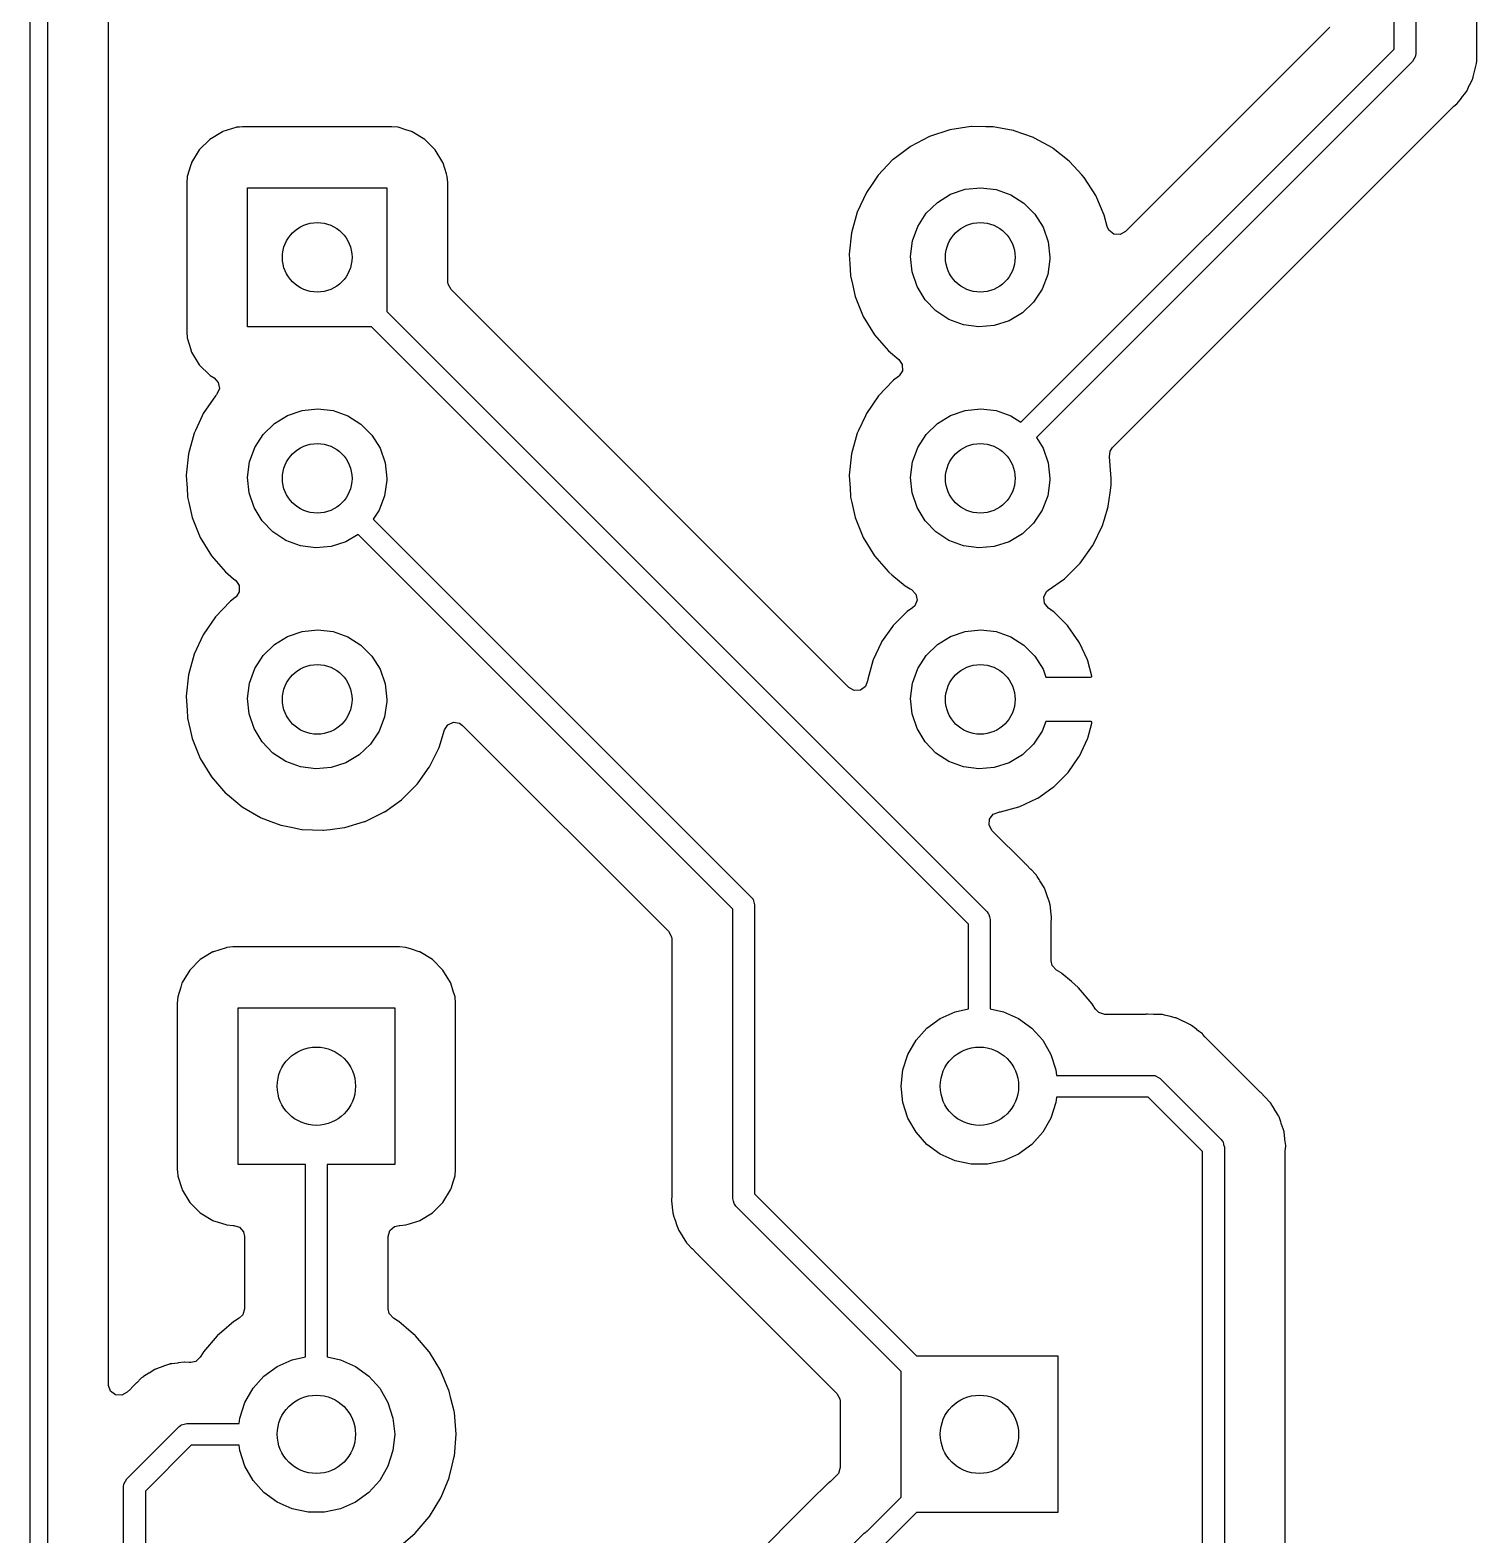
# Model space of a CAD drawing. Extents: x 20.1 to 80.3, y -80.1 to -19.9.
# Drawn here: x 20.1 to 36.73, y -59.16 to -41.86 of the extents above; entities that cross this region are included whole.
import ezdxf

# ---------------------------------------------------------------- set-up
doc = ezdxf.new("R2010")
doc.units = 0
doc.layers.add('BLACK', color=7, linetype='CONTINUOUS')

msp = doc.modelspace()

# ---------------------------------------------------------------- linework, layer by layer
at = {"layer": 'BLACK', "linetype": 'CONTINUOUS'}
for p, q in [((20.1, -80), (20.1, -20)), ((20.3, -20.1), (20.3, -79.9)), ((21, -57.4284), (21, -20.926)), ((35.775, -42.0832), (35.775, -35.3654)), ((36.025, -35.3669), (36.025, -42.135)), ((36.7255, -42.0453), (36.7255, -35.8993)), ((35.0376, -41.83), (32.6893, -44.1783)), ((31.4879, -46.3703), (35.775, -42.0832)), ((36.0199, -42.1705), (36.0032, -42.1964)), ((36.0208, -42.1641), (36.0199, -42.1705)), ((36.0221, -42.1616), (36.0208, -42.1641)), ((36.025, -42.135), (36.0218, -42.157)), ((36.0218, -42.157), (36.0221, -42.1616)), ((36.7259, -42.0554), (36.7255, -42.0453)), ((36.7255, -42.1452), (36.727, -42.0935)), ((36.7255, -42.1487), (36.7255, -42.1452)), ((36.7255, -42.2221), (36.7255, -42.1487)), ((36.7264, -42.0617), (36.7259, -42.0554)), ((36.7277, -42.0684), (36.7264, -42.0617)), ((36.727, -42.0935), (36.7277, -42.0684)), ((35.9884, -42.2234), (31.6649, -46.5468)), ((36.0032, -42.1964), (35.9884, -42.2234)), ((36.6861, -42.4026), (36.7031, -42.3263)), ((36.7031, -42.3263), (36.7038, -42.3235)), ((36.7038, -42.3235), (36.7227, -42.2477)), ((36.7227, -42.2477), (36.7229, -42.2409)), ((36.7229, -42.2409), (36.7232, -42.2385)), ((36.7232, -42.2385), (36.7234, -42.2373)), ((36.7234, -42.2373), (36.7241, -42.2326)), ((36.7241, -42.2326), (36.7252, -42.2276)), ((36.7252, -42.2276), (36.7255, -42.2221)), ((36.6103, -42.5652), (36.6433, -42.4944)), ((36.6433, -42.4944), (36.6446, -42.4916)), ((36.6446, -42.4916), (36.6763, -42.4278)), ((36.6763, -42.4278), (36.6793, -42.4217)), ((36.6763, -42.4278), (36.6763, -42.4278)), ((36.6793, -42.4217), (36.6809, -42.4151)), ((36.6809, -42.4151), (36.6818, -42.4129)), ((36.6818, -42.4129), (36.682, -42.4123)), ((36.682, -42.4123), (36.6822, -42.4116)), ((36.6822, -42.4116), (36.6824, -42.4111)), ((36.6824, -42.4111), (36.6832, -42.4088)), ((36.6832, -42.4088), (36.6861, -42.4026)), ((36.4961, -42.712), (36.5013, -42.7076)), ((36.5013, -42.7076), (36.5488, -42.6456)), ((36.5488, -42.6456), (36.5506, -42.6432)), ((36.5506, -42.6432), (36.5995, -42.5824)), ((36.5995, -42.5824), (36.6026, -42.5763)), ((36.6026, -42.5763), (36.6039, -42.5742)), ((36.6039, -42.5742), (36.6042, -42.5738)), ((36.6042, -42.5738), (36.6046, -42.5731)), ((36.6046, -42.5731), (36.6049, -42.5726)), ((36.6049, -42.5726), (36.6061, -42.5706)), ((36.6061, -42.5706), (36.6103, -42.5652)), ((35.8392, -43.3632), (36.4554, -42.747)), ((36.4554, -42.747), (36.4632, -42.7399)), ((36.4632, -42.7399), (36.4961, -42.712)), ((22.3096, -43.0319), (22.1646, -43.1197)), ((22.3169, -43.0296), (22.3096, -43.0319)), ((22.465, -42.9832), (22.3169, -43.0296)), ((22.3169, -43.0296), (22.3169, -43.0296)), ((22.4714, -42.9812), (22.465, -42.9832)), ((22.465, -42.9832), (22.465, -42.9832)), ((22.5058, -42.978), (22.4714, -42.9812)), ((22.5411, -42.9748), (22.5058, -42.978)), ((22.544, -42.9745), (22.5411, -42.9748)), ((22.5411, -42.9748), (22.5411, -42.9748)), ((23.3978, -42.9745), (22.544, -42.9745)), ((24.2531, -42.9745), (23.3978, -42.9745)), ((24.256, -42.9745), (24.2531, -42.9745)), ((24.3286, -42.9812), (24.256, -42.9745)), ((24.4179, -43.0092), (24.3286, -42.9812)), ((24.4831, -43.0296), (24.4179, -43.0092)), ((24.4904, -43.0319), (24.4831, -43.0296)), ((24.4831, -43.0296), (24.4831, -43.0296)), ((24.6354, -43.1197), (24.4904, -43.0319)), ((30.6711, -43.0103), (30.4365, -43.087)), ((30.915, -42.973), (30.6711, -43.0103)), ((30.9201, -42.9731), (30.915, -42.973)), ((31.0823, -42.9751), (30.9201, -42.9731)), ((30.9201, -42.9731), (30.9201, -42.9731)), ((31.1617, -42.976), (31.0823, -42.9751)), ((31.1668, -42.9769), (31.1617, -42.976)), ((31.3995, -43.0184), (31.1668, -42.9769)), ((31.1668, -42.9769), (31.1668, -42.9769)), ((31.4046, -43.0193), (31.3995, -43.0184)), ((31.3995, -43.0184), (31.3995, -43.0184)), ((31.4095, -43.021), (31.4046, -43.0193)), ((31.6323, -43.0999), (31.4095, -43.021)), ((31.4095, -43.021), (31.4095, -43.021)), ((22.1646, -43.1197), (22.0447, -43.2396)), ((24.7553, -43.2396), (24.6354, -43.1197)), ((30.2135, -43.204), (30.06, -43.3193)), ((30.2177, -43.2009), (30.2135, -43.204)), ((30.2135, -43.204), (30.2135, -43.204)), ((30.4365, -43.087), (30.2177, -43.2009)), ((31.6372, -43.1017), (31.6323, -43.0999)), ((31.6323, -43.0999), (31.6323, -43.0999)), ((31.6417, -43.1042), (31.6372, -43.1017)), ((31.8487, -43.2184), (31.6417, -43.1042)), ((31.6417, -43.1042), (31.6417, -43.1042)), ((31.8532, -43.2209), (31.8487, -43.2184)), ((31.8487, -43.2184), (31.8487, -43.2184)), ((31.8573, -43.2241), (31.8532, -43.2209)), ((32.0428, -43.3706), (31.8573, -43.2241)), ((31.8573, -43.2241), (31.8573, -43.2241)), ((21.9546, -43.3919), (21.9481, -43.4125)), ((21.9569, -43.3846), (21.9546, -43.3919)), ((21.9546, -43.3919), (21.9546, -43.3919)), ((22.0447, -43.2396), (21.9569, -43.3846)), ((24.8431, -43.3846), (24.7553, -43.2396)), ((24.8454, -43.3919), (24.8431, -43.3846)), ((24.8846, -43.517), (24.8454, -43.3919)), ((24.8454, -43.3919), (24.8454, -43.3919)), ((30.0168, -43.3528), (29.8973, -43.4778)), ((30.0204, -43.3491), (30.0168, -43.3528)), ((30.06, -43.3193), (30.0204, -43.3491)), ((32.0468, -43.3738), (32.0428, -43.3706)), ((32.0428, -43.3706), (32.0428, -43.3706)), ((32.141, -43.4773), (32.0468, -43.3738)), ((32.5406, -46.6618), (35.8392, -43.3632)), ((21.9062, -43.5464), (21.8995, -43.619)), ((21.9481, -43.4125), (21.9062, -43.5464)), ((24.8938, -43.5464), (24.8846, -43.517)), ((24.897, -43.5808), (24.8938, -43.5464)), ((29.847, -43.5317), (29.7855, -43.6219)), ((29.8499, -43.5275), (29.847, -43.5317)), ((29.847, -43.5317), (29.847, -43.5317)), ((29.8973, -43.4778), (29.8499, -43.5275)), ((32.1866, -43.5275), (32.141, -43.4773)), ((32.2129, -43.5563), (32.1866, -43.5275)), ((32.3469, -43.7635), (32.2129, -43.5563)), ((21.8995, -43.619), (21.8995, -45.331)), ((22.6, -45.275), (22.6, -43.675)), ((22.6, -43.675), (24.2, -43.675)), ((24.2, -43.675), (24.2, -45.0982)), ((24.9002, -43.6161), (24.897, -43.5808)), ((24.9005, -43.619), (24.9002, -43.6161)), ((24.9005, -43.6219), (24.9005, -43.619)), ((24.9005, -44.7559), (24.9005, -43.6219)), ((29.7109, -43.7313), (29.607, -43.9551)), ((29.7855, -43.6219), (29.7109, -43.7313)), ((30.6794, -43.7511), (30.8482, -43.6937)), ((30.8482, -43.6937), (31.0256, -43.675)), ((31.0256, -43.675), (31.2027, -43.6961)), ((31.2027, -43.6961), (31.3707, -43.756)), ((30.4, -43.9694), (30.5275, -43.8446)), ((30.5275, -43.8446), (30.6794, -43.7511)), ((31.3707, -43.756), (31.5213, -43.8515)), ((31.5213, -43.8515), (31.647, -43.9781)), ((32.4453, -43.9898), (32.3469, -43.7635)), ((29.607, -43.9551), (29.541, -44.1929)), ((30.3034, -44.1193), (30.4, -43.9694)), ((31.647, -43.9781), (31.7415, -44.1293)), ((32.478, -44.1199), (32.4453, -43.9898)), ((29.541, -44.1929), (29.5148, -44.4382)), ((30.2424, -44.2869), (30.3034, -44.1193)), ((31.7415, -44.1293), (31.8001, -44.2978)), ((32.4993, -44.1647), (32.478, -44.1199)), ((32.5562, -44.2072), (32.4993, -44.1647)), ((32.627, -44.2123), (32.5562, -44.2072)), ((32.6893, -44.1783), (32.627, -44.2123)), ((29.5148, -44.4382), (29.5151, -44.4434)), ((30.2201, -44.4638), (30.2424, -44.2869)), ((31.8001, -44.2978), (31.82, -44.475)), ((29.5151, -44.4434), (29.5151, -44.4434)), ((29.5151, -44.4434), (29.5213, -44.55)), ((29.5213, -44.55), (29.529, -44.6845)), ((30.2375, -44.6413), (30.2201, -44.4638)), ((31.8197, -44.4973), (31.7949, -44.674)), ((31.82, -44.475), (31.8197, -44.4973)), ((24.9034, -44.7827), (24.9005, -44.7559)), ((24.9374, -44.845), (24.9034, -44.7827)), ((29.529, -44.6845), (29.5301, -44.6896)), ((29.5301, -44.6896), (29.5301, -44.6896)), ((29.5301, -44.6896), (29.5511, -44.7827)), ((29.5511, -44.7827), (29.5833, -44.9252)), ((30.2938, -44.8106), (30.2375, -44.6413)), ((31.7949, -44.674), (31.7315, -44.8407)), ((29.5111, -49.4187), (24.9374, -44.845)), ((29.5833, -44.9252), (29.6761, -45.1539)), ((30.3862, -44.9631), (30.2938, -44.8106)), ((31.7315, -44.8407), (31.6328, -44.9892)), ((24.2, -45.0982), (31.0984, -51.9966)), ((30.5101, -45.0914), (30.3862, -44.9631)), ((30.6593, -45.1891), (30.5101, -45.0914)), ((31.5037, -45.1122), (31.3505, -45.2035)), ((31.6328, -44.9892), (31.5037, -45.1122)), ((24.0232, -45.275), (22.6, -45.275)), ((30.885, -52.1368), (24.0232, -45.275)), ((29.6761, -45.1539), (29.805, -45.3642)), ((30.8265, -45.2512), (30.6593, -45.1891)), ((31.0032, -45.2748), (30.8265, -45.2512)), ((31.1809, -45.2587), (31.0032, -45.2748)), ((31.3505, -45.2035), (31.1809, -45.2587)), ((21.8995, -45.331), (21.9062, -45.4036)), ((21.9062, -45.4036), (21.9082, -45.41)), ((21.9082, -45.41), (21.9082, -45.41)), ((21.9082, -45.41), (21.9432, -45.5216)), ((29.805, -45.3642), (29.9666, -45.5507)), ((21.9432, -45.5216), (21.9569, -45.5654)), ((21.9569, -45.5654), (22.0447, -45.7104)), ((29.9666, -45.5507), (30.0834, -45.6477)), ((30.0834, -45.6477), (30.123, -45.7066)), ((22.0447, -45.7104), (22.1646, -45.8303)), ((30.1245, -45.7776), (30.0874, -45.8381)), ((30.123, -45.7066), (30.1245, -45.7776)), ((22.1646, -45.8303), (22.1711, -45.8342)), ((22.1711, -45.8342), (22.2152, -45.861)), ((22.2152, -45.861), (22.2631, -45.9134)), ((22.2751, -45.9833), (22.2473, -46.0487)), ((22.2631, -45.9134), (22.2751, -45.9833)), ((30.0204, -45.8891), (29.8499, -46.0675)), ((30.0245, -45.886), (30.0204, -45.8891)), ((30.0785, -45.8454), (30.0245, -45.886)), ((30.0874, -45.8381), (30.0785, -45.8454)), ((22.2299, -46.0675), (22.0909, -46.2713)), ((22.2411, -46.0558), (22.2299, -46.0675)), ((22.2473, -46.0487), (22.2411, -46.0558)), ((29.8499, -46.0675), (29.7109, -46.2713)), ((22.0795, -46.2957), (22.0003, -46.4664)), ((22.0909, -46.2713), (22.0795, -46.2957)), ((22.9075, -46.3846), (23.0594, -46.2911)), ((23.0594, -46.2911), (23.2282, -46.2337)), ((23.2282, -46.2337), (23.4056, -46.215)), ((23.4056, -46.215), (23.5827, -46.2361)), ((23.5827, -46.2361), (23.7507, -46.296)), ((23.7507, -46.296), (23.9013, -46.3915)), ((29.6995, -46.2957), (29.6203, -46.4664)), ((29.7109, -46.2713), (29.6995, -46.2957)), ((30.5275, -46.3846), (30.6794, -46.2911)), ((30.6794, -46.2911), (30.8482, -46.2337)), ((30.8482, -46.2337), (31.0256, -46.215)), ((31.0256, -46.215), (31.2027, -46.2361)), ((31.2027, -46.2361), (31.3707, -46.296)), ((31.3707, -46.296), (31.4879, -46.3703)), ((21.987, -46.4951), (21.921, -46.7329)), ((22.0003, -46.4664), (21.987, -46.4951)), ((22.6834, -46.6593), (22.78, -46.5094)), ((22.78, -46.5094), (22.9075, -46.3846)), ((23.9013, -46.3915), (24.027, -46.5181)), ((29.607, -46.4951), (29.541, -46.7329)), ((29.6203, -46.4664), (29.607, -46.4951)), ((30.3034, -46.6593), (30.4, -46.5094)), ((30.4, -46.5094), (30.5275, -46.3846)), ((22.6224, -46.8269), (22.6834, -46.6593)), ((24.027, -46.5181), (24.1215, -46.6693)), ((24.1215, -46.6693), (24.1801, -46.8378)), ((30.2424, -46.8269), (30.3034, -46.6593)), ((31.6649, -46.5468), (31.7415, -46.6693)), ((31.7415, -46.6693), (31.8001, -46.8378)), ((32.514, -46.701), (32.5406, -46.6618)), ((21.921, -46.7329), (21.8948, -46.9782)), ((22.6001, -47.0038), (22.6224, -46.8269)), ((24.1801, -46.8378), (24.2, -47.015)), ((29.541, -46.7329), (29.5148, -46.9782)), ((30.2201, -47.0038), (30.2424, -46.8269)), ((31.8001, -46.8378), (31.82, -47.015)), ((32.5256, -47.015), (32.5054, -46.7691)), ((32.5054, -46.7691), (32.5057, -46.7691)), ((32.5057, -46.7691), (32.514, -46.701)), ((21.8948, -46.9782), (21.8951, -46.9834)), ((21.8951, -46.9834), (21.8951, -46.9834)), ((21.8951, -46.9834), (21.9033, -47.1263)), ((22.6175, -47.1813), (22.6001, -47.0038)), ((24.2, -47.015), (24.1997, -47.0373)), ((29.5148, -46.9782), (29.5151, -46.9834)), ((29.5151, -46.9834), (29.5151, -46.9834)), ((29.5151, -46.9834), (29.5233, -47.1263)), ((30.2375, -47.1813), (30.2201, -47.0038)), ((31.82, -47.015), (31.8197, -47.0373)), ((32.5245, -47.0631), (32.5256, -47.0184)), ((32.5256, -47.0184), (32.5256, -47.015)), ((32.5256, -47.0184), (32.5256, -47.0184)), ((21.9033, -47.1263), (21.909, -47.2245)), ((22.6738, -47.3506), (22.6175, -47.1813)), ((24.1997, -47.0373), (24.1749, -47.214)), ((29.5233, -47.1263), (29.529, -47.2245)), ((30.2938, -47.3506), (30.2375, -47.1813)), ((31.8197, -47.0373), (31.7949, -47.214)), ((32.4916, -47.3332), (32.5119, -47.1795)), ((32.5119, -47.1795), (32.5234, -47.0919)), ((32.5234, -47.0919), (32.5238, -47.0885)), ((32.5234, -47.0919), (32.5234, -47.0919)), ((32.5238, -47.0885), (32.5245, -47.0631)), ((21.909, -47.2245), (21.9101, -47.2296)), ((21.9101, -47.2296), (21.9101, -47.2296)), ((21.9101, -47.2296), (21.9247, -47.2942)), ((21.9247, -47.2942), (21.9633, -47.4652)), ((22.7662, -47.5031), (22.6738, -47.3506)), ((24.1749, -47.214), (24.1115, -47.3807)), ((29.529, -47.2245), (29.5301, -47.2296)), ((29.5301, -47.2296), (29.5301, -47.2296)), ((29.5301, -47.2296), (29.5447, -47.2942)), ((29.5447, -47.2942), (29.5833, -47.4652)), ((30.3862, -47.5031), (30.2938, -47.3506)), ((31.7949, -47.214), (31.7315, -47.3807)), ((32.4461, -47.4832), (32.4901, -47.3381)), ((32.4901, -47.3381), (32.4916, -47.3332)), ((32.4901, -47.3381), (32.4901, -47.3381)), ((21.9633, -47.4652), (22.0561, -47.6939)), ((22.8901, -47.6314), (22.7662, -47.5031)), ((24.1115, -47.3807), (24.044, -47.4823)), ((24.044, -47.4823), (28.3884, -51.8266)), ((29.5833, -47.4652), (29.6761, -47.6939)), ((30.5101, -47.6314), (30.3862, -47.5031)), ((31.6328, -47.5292), (31.5037, -47.6522)), ((31.7315, -47.3807), (31.6328, -47.5292)), ((32.4199, -47.5693), (32.4461, -47.4832)), ((22.0561, -47.6939), (22.185, -47.9042)), ((23.0393, -47.7291), (22.8901, -47.6314)), ((23.8691, -47.6609), (23.7305, -47.7435)), ((28.175, -51.9668), (23.8691, -47.6609)), ((29.6761, -47.6939), (29.805, -47.9042)), ((30.6593, -47.7291), (30.5101, -47.6314)), ((31.5037, -47.6522), (31.3505, -47.7435)), ((32.3106, -47.7905), (32.3468, -47.7171)), ((32.3468, -47.7171), (32.3911, -47.6275)), ((32.3911, -47.6275), (32.4199, -47.5693)), ((23.2065, -47.7912), (23.0393, -47.7291)), ((23.3832, -47.8148), (23.2065, -47.7912)), ((23.5609, -47.7987), (23.3832, -47.8148)), ((23.7305, -47.7435), (23.5609, -47.7987)), ((30.8265, -47.7912), (30.6593, -47.7291)), ((31.0032, -47.8148), (30.8265, -47.7912)), ((31.1809, -47.7987), (31.0032, -47.8148)), ((31.3505, -47.7435), (31.1809, -47.7987)), ((32.1666, -47.9908), (32.3106, -47.7905)), ((22.185, -47.9042), (22.3466, -48.0907)), ((29.805, -47.9042), (29.9666, -48.0907)), ((31.9918, -48.165), (32.1666, -47.9908)), ((22.3466, -48.0907), (22.4396, -48.168)), ((22.4396, -48.168), (22.4634, -48.1877)), ((22.4634, -48.1877), (22.503, -48.2466)), ((29.9666, -48.0907), (29.9705, -48.094)), ((29.9705, -48.094), (29.9705, -48.094)), ((29.9705, -48.094), (30.0041, -48.1219)), ((30.0041, -48.1219), (30.1564, -48.2484)), ((31.8018, -48.3005), (31.9876, -48.168)), ((31.9876, -48.168), (31.9918, -48.165)), ((31.9876, -48.168), (31.9876, -48.168)), ((22.4585, -48.3854), (22.4045, -48.426)), ((22.4674, -48.3781), (22.4585, -48.3854)), ((22.5045, -48.3176), (22.4674, -48.3781)), ((22.503, -48.2466), (22.5045, -48.3176)), ((30.1564, -48.2484), (30.2153, -48.2827)), ((30.2153, -48.2827), (30.2315, -48.2922)), ((30.2315, -48.2922), (30.2802, -48.3439)), ((30.2933, -48.4137), (30.2666, -48.4794)), ((30.2802, -48.3439), (30.2933, -48.4137)), ((31.7511, -48.3802), (31.7831, -48.3169)), ((31.7584, -48.4509), (31.7511, -48.3802)), ((31.7831, -48.3169), (31.8018, -48.3005)), ((22.4004, -48.4291), (22.2299, -48.6075)), ((22.4045, -48.426), (22.4004, -48.4291)), ((30.1721, -48.5531), (30.0181, -48.7071)), ((30.1805, -48.546), (30.1721, -48.5531)), ((30.2402, -48.5042), (30.1805, -48.546)), ((30.2666, -48.4794), (30.2402, -48.5042)), ((31.8027, -48.5063), (31.7584, -48.4509)), ((31.8595, -48.546), (31.8027, -48.5063)), ((31.8679, -48.5531), (31.8595, -48.546)), ((32.0219, -48.7071), (31.8679, -48.5531)), ((22.2299, -48.6075), (22.0909, -48.8113)), ((23.2282, -48.7737), (23.4056, -48.755)), ((23.4056, -48.755), (23.5827, -48.7761)), ((30.011, -48.7155), (29.8861, -48.894)), ((30.0181, -48.7071), (30.011, -48.7155)), ((30.8482, -48.7737), (31.0256, -48.755)), ((31.0256, -48.755), (31.2027, -48.7761)), ((32.029, -48.7155), (32.0219, -48.7071)), ((32.1539, -48.894), (32.029, -48.7155)), ((22.0909, -48.8113), (21.987, -49.0351)), ((22.78, -49.0494), (22.9075, -48.9246)), ((22.9075, -48.9246), (23.0594, -48.8311)), ((23.0594, -48.8311), (23.2282, -48.7737)), ((23.5827, -48.7761), (23.7507, -48.836)), ((23.7507, -48.836), (23.9013, -48.9315)), ((23.9013, -48.9315), (24.027, -49.0581)), ((29.8806, -48.9035), (29.7885, -49.1009)), ((29.8861, -48.894), (29.8806, -48.9035)), ((30.4, -49.0494), (30.5275, -48.9246)), ((30.5275, -48.9246), (30.6794, -48.8311)), ((30.6794, -48.8311), (30.8482, -48.7737)), ((31.2027, -48.7761), (31.3707, -48.836)), ((31.3707, -48.836), (31.5213, -48.9315)), ((31.5213, -48.9315), (31.647, -49.0581)), ((32.1594, -48.9035), (32.1539, -48.894)), ((32.2515, -49.1009), (32.1594, -48.9035)), ((21.987, -49.0351), (21.921, -49.2729)), ((22.6834, -49.1993), (22.78, -49.0494)), ((24.027, -49.0581), (24.1215, -49.2093)), ((29.7885, -49.1009), (29.7848, -49.1112)), ((30.3034, -49.1993), (30.4, -49.0494)), ((31.647, -49.0581), (31.7415, -49.2093)), ((32.2552, -49.1112), (32.2515, -49.1009)), ((21.921, -49.2729), (21.8948, -49.5182)), ((22.6224, -49.3669), (22.6834, -49.1993)), ((24.1215, -49.2093), (24.1801, -49.3778)), ((29.7848, -49.1112), (29.7284, -49.3217)), ((30.2424, -49.3669), (30.3034, -49.1993)), ((31.7415, -49.2093), (31.7734, -49.301)), ((32.3027, -49.2885), (32.2552, -49.1112)), ((22.6001, -49.5438), (22.6224, -49.3669)), ((24.1801, -49.3778), (24.2, -49.555)), ((29.5715, -49.4523), (29.5111, -49.4187)), ((29.6424, -49.4484), (29.5715, -49.4523)), ((29.6999, -49.4067), (29.6424, -49.4484)), ((29.7258, -49.3406), (29.6999, -49.4067)), ((29.7265, -49.3325), (29.7258, -49.3406)), ((29.7284, -49.3217), (29.7265, -49.3325)), ((30.2201, -49.5438), (30.2424, -49.3669)), ((31.7734, -49.301), (32.288, -49.301)), ((32.288, -49.301), (32.3015, -49.297)), ((32.3015, -49.297), (32.3027, -49.2885)), ((21.8948, -49.5182), (21.8951, -49.5234)), ((21.8951, -49.5234), (21.8951, -49.5234)), ((21.8951, -49.5234), (21.904, -49.6774)), ((22.6175, -49.7213), (22.6001, -49.5438)), ((24.1997, -49.5773), (24.1749, -49.754)), ((24.2, -49.555), (24.1997, -49.5773)), ((30.2375, -49.7213), (30.2201, -49.5438)), ((21.904, -49.6774), (21.909, -49.7645)), ((21.909, -49.7645), (21.9101, -49.7696)), ((21.9101, -49.7696), (21.9101, -49.7696)), ((21.9101, -49.7696), (21.9399, -49.9018)), ((22.6738, -49.8906), (22.6175, -49.7213)), ((24.1749, -49.754), (24.1115, -49.9207)), ((30.2938, -49.8906), (30.2375, -49.7213)), ((21.9399, -49.9018), (21.9633, -50.0052)), ((22.7662, -50.0431), (22.6738, -49.8906)), ((24.1115, -49.9207), (24.0128, -50.0692)), ((24.7999, -50.1093), (24.8616, -49.9062)), ((24.8616, -49.9062), (24.9006, -49.8468)), ((24.9006, -49.8468), (24.9654, -49.8179)), ((24.9654, -49.8179), (25.0356, -49.8287)), ((25.0356, -49.8287), (25.0713, -49.8537)), ((25.0713, -49.8537), (27.4376, -52.22)), ((30.3862, -50.0431), (30.2938, -49.8906)), ((31.7315, -49.9207), (31.6328, -50.0692)), ((31.774, -49.809), (31.7315, -49.9207)), ((32.2931, -49.809), (31.774, -49.809)), ((32.2552, -49.9988), (32.3014, -49.8265)), ((32.3011, -49.8124), (32.2931, -49.809)), ((32.3014, -49.8265), (32.3011, -49.8124)), ((21.9633, -50.0052), (22.0561, -50.2339)), ((22.8901, -50.1714), (22.7662, -50.0431)), ((24.0128, -50.0692), (23.8837, -50.1922)), ((24.6906, -50.3305), (24.7999, -50.1093)), ((30.5101, -50.1714), (30.3862, -50.0431)), ((31.6328, -50.0692), (31.5037, -50.1922)), ((32.1594, -50.2065), (32.2515, -50.0091)), ((32.2515, -50.0091), (32.2552, -49.9988)), ((22.0561, -50.2339), (22.185, -50.4442)), ((23.0393, -50.2691), (22.8901, -50.1714)), ((23.2065, -50.3312), (23.0393, -50.2691)), ((23.7305, -50.2835), (23.5609, -50.3387)), ((23.8837, -50.1922), (23.7305, -50.2835)), ((30.6593, -50.2691), (30.5101, -50.1714)), ((30.8265, -50.3312), (30.6593, -50.2691)), ((31.3505, -50.2835), (31.1809, -50.3387)), ((31.5037, -50.1922), (31.3505, -50.2835)), ((32.029, -50.3945), (32.1539, -50.216)), ((32.1539, -50.216), (32.1594, -50.2065)), ((22.185, -50.4442), (22.3466, -50.6307)), ((23.3832, -50.3548), (23.2065, -50.3312)), ((23.5609, -50.3387), (23.3832, -50.3548)), ((24.5597, -50.5126), (24.6876, -50.3347)), ((24.6876, -50.3347), (24.6906, -50.3305)), ((31.0032, -50.3548), (30.8265, -50.3312)), ((31.1809, -50.3387), (31.0032, -50.3548)), ((31.8679, -50.5569), (32.0219, -50.4029)), ((32.0219, -50.4029), (32.029, -50.3945)), ((22.3466, -50.6307), (22.3505, -50.634)), ((22.3505, -50.634), (22.3505, -50.634)), ((22.3505, -50.634), (22.3904, -50.6671)), ((24.3718, -50.705), (24.5466, -50.5308)), ((24.5466, -50.5308), (24.5597, -50.5126)), ((31.681, -50.6889), (31.8595, -50.564)), ((31.8595, -50.564), (31.8679, -50.5569)), ((22.3904, -50.6671), (22.5364, -50.7884)), ((22.5364, -50.7884), (22.7494, -50.9128)), ((24.1752, -50.8453), (24.3676, -50.708)), ((24.3676, -50.708), (24.3718, -50.705)), ((24.3676, -50.708), (24.3676, -50.708)), ((31.2533, -50.8466), (31.4638, -50.7902)), ((31.4638, -50.7902), (31.4741, -50.7865)), ((31.4741, -50.7865), (31.6715, -50.6944)), ((31.6715, -50.6944), (31.681, -50.6889)), ((22.7494, -50.9128), (22.7543, -50.9147)), ((22.7543, -50.9147), (22.7543, -50.9147)), ((22.7543, -50.9147), (22.8685, -50.9583)), ((22.8685, -50.9583), (22.9799, -51.0009)), ((22.9799, -51.0009), (22.985, -51.0019)), ((22.985, -51.0019), (22.985, -51.0019)), ((22.985, -51.0019), (23.0988, -51.025)), ((23.718, -51.0263), (23.9444, -50.9583)), ((23.9444, -50.9583), (23.9494, -50.9568)), ((23.9444, -50.9583), (23.9444, -50.9583)), ((23.9494, -50.9568), (24.1187, -50.8739)), ((24.1187, -50.8739), (24.1663, -50.8506)), ((24.1663, -50.8506), (24.171, -50.8483)), ((24.1663, -50.8506), (24.1663, -50.8506)), ((24.171, -50.8483), (24.1752, -50.8453)), ((24.1752, -50.8453), (24.1752, -50.8453)), ((31.1223, -51.0015), (31.1273, -50.9307)), ((31.1563, -51.0639), (31.1223, -51.0015)), ((31.1273, -50.9307), (31.1699, -50.8739)), ((31.1699, -50.8739), (31.2344, -50.8492)), ((31.2344, -50.8492), (31.2425, -50.8485)), ((31.2425, -50.8485), (31.2533, -50.8466)), ((23.0988, -51.025), (23.2217, -51.0501)), ((23.2217, -51.0501), (23.2269, -51.0502)), ((23.2269, -51.0502), (23.2269, -51.0502)), ((23.2269, -51.0502), (23.4631, -51.0589)), ((23.4631, -51.0589), (23.4631, -51.0589)), ((23.4631, -51.0589), (23.4683, -51.0591)), ((23.4683, -51.0591), (23.4734, -51.0584)), ((23.4734, -51.0584), (23.5497, -51.0487)), ((23.4734, -51.0584), (23.4734, -51.0584)), ((23.5497, -51.0487), (23.713, -51.0277)), ((23.713, -51.0277), (23.718, -51.0263)), ((23.718, -51.0263), (23.718, -51.0263)), ((31.5303, -51.4378), (31.1563, -51.0639)), ((31.5377, -51.4447), (31.5303, -51.4378)), ((31.5425, -51.4488), (31.5377, -51.4447)), ((31.5482, -51.4526), (31.5425, -51.4488)), ((31.5529, -51.4576), (31.5482, -51.4526)), ((31.6009, -51.5084), (31.5529, -51.4576)), ((31.5529, -51.4576), (31.5529, -51.4576)), ((31.6034, -51.511), (31.6009, -51.5084)), ((31.6553, -51.5628), (31.6034, -51.511)), ((31.6589, -51.5669), (31.6553, -51.5628)), ((31.6617, -51.5713), (31.6589, -51.5669)), ((31.6646, -51.5752), (31.6617, -51.5713)), ((31.6653, -51.5761), (31.6646, -51.5752)), ((31.6667, -51.578), (31.6653, -51.5761)), ((31.6714, -51.583), (31.6667, -51.578)), ((31.6749, -51.5888), (31.6714, -51.583)), ((31.6958, -51.6235), (31.6749, -51.5888)), ((31.6749, -51.5888), (31.6749, -51.5888)), ((31.7047, -51.6384), (31.6958, -51.6235)), ((31.7116, -51.6499), (31.7047, -51.6384)), ((31.7132, -51.6525), (31.7116, -51.6499)), ((31.7551, -51.7184), (31.7132, -51.6525)), ((28.3884, -51.8266), (28.4017, -51.8444)), ((28.4017, -51.8444), (28.4052, -51.8475)), ((28.4052, -51.8475), (28.406, -51.8502)), ((28.406, -51.8502), (28.4099, -51.8554)), ((28.4099, -51.8554), (28.4163, -51.8855)), ((31.7574, -51.7248), (31.7551, -51.7184)), ((31.7584, -51.7269), (31.7574, -51.7248)), ((31.7587, -51.7275), (31.7584, -51.7269)), ((31.759, -51.7281), (31.7587, -51.7275)), ((31.7593, -51.7287), (31.759, -51.7281)), ((31.7603, -51.7308), (31.7593, -51.7287)), ((31.7638, -51.7367), (31.7603, -51.7308)), ((31.766, -51.7432), (31.7638, -51.7367)), ((31.7887, -51.8107), (31.766, -51.7432)), ((31.7897, -51.8136), (31.7887, -51.8107)), ((31.8164, -51.8869), (31.7897, -51.8136)), ((28.175, -55.29), (28.175, -51.9668)), ((28.4163, -51.8855), (28.425, -51.915)), ((28.425, -51.915), (28.425, -55.2382)), ((31.0984, -51.9966), (31.1117, -52.0144)), ((31.1117, -52.0144), (31.1152, -52.0175)), ((31.1152, -52.0175), (31.116, -52.0202)), ((31.116, -52.0202), (31.1199, -52.0254)), ((31.1199, -52.0254), (31.1263, -52.0555)), ((31.8173, -51.8937), (31.8164, -51.8869)), ((31.8179, -51.896), (31.8173, -51.8937)), ((31.818, -51.8966), (31.8179, -51.896)), ((31.8182, -51.8973), (31.818, -51.8966)), ((31.8183, -51.8979), (31.8182, -51.8973)), ((31.8188, -51.9002), (31.8183, -51.8979)), ((31.821, -51.9067), (31.8188, -51.9002)), ((31.8217, -51.9135), (31.821, -51.9067)), ((31.8294, -51.9843), (31.8217, -51.9135)), ((31.8298, -51.9873), (31.8294, -51.9843)), ((31.8392, -52.0579), (31.8298, -51.9873)), ((27.4376, -52.22), (27.4716, -52.2823)), ((30.885, -53.1115), (30.885, -52.1368)), ((31.1263, -52.0555), (31.135, -52.085)), ((31.135, -52.085), (31.135, -53.1115)), ((31.8355, -52.125), (31.8359, -52.1145)), ((31.8355, -52.5582), (31.8355, -52.125)), ((31.8359, -52.1145), (31.8395, -52.0715)), ((31.8401, -52.0647), (31.8392, -52.0579)), ((31.8395, -52.0715), (31.8401, -52.0647)), ((27.4716, -52.2823), (27.4745, -52.3091)), ((27.4745, -52.3091), (27.4745, -55.25)), ((22.0546, -52.5447), (21.9347, -52.6646)), ((22.1996, -52.4569), (22.0546, -52.5447)), ((22.2069, -52.4546), (22.1996, -52.4569)), ((22.355, -52.4082), (22.2069, -52.4546)), ((22.2069, -52.4546), (22.2069, -52.4546)), ((22.3614, -52.4062), (22.355, -52.4082)), ((22.355, -52.4082), (22.355, -52.4082)), ((22.3958, -52.403), (22.3614, -52.4062)), ((22.4311, -52.3998), (22.3958, -52.403)), ((22.434, -52.3995), (22.4311, -52.3998)), ((22.4311, -52.3998), (22.4311, -52.3998)), ((23.3875, -52.3995), (22.434, -52.3995)), ((24.3431, -52.3995), (23.3875, -52.3995)), ((24.346, -52.3995), (24.3431, -52.3995)), ((24.4186, -52.4062), (24.346, -52.3995)), ((24.4848, -52.4269), (24.4186, -52.4062)), ((24.5731, -52.4546), (24.4848, -52.4269)), ((24.5804, -52.4569), (24.5731, -52.4546)), ((24.5731, -52.4546), (24.5731, -52.4546)), ((24.7254, -52.5447), (24.5804, -52.4569)), ((24.8453, -52.6646), (24.7254, -52.5447)), ((31.848, -52.613), (31.8355, -52.5582)), ((21.9347, -52.6646), (21.8469, -52.8096)), ((24.9331, -52.8096), (24.8453, -52.6646)), ((31.8957, -52.6656), (31.848, -52.613)), ((31.9494, -52.6986), (31.8957, -52.6656)), ((31.9537, -52.7012), (31.9494, -52.6986)), ((31.9494, -52.6986), (31.9494, -52.6986)), ((31.9574, -52.7044), (31.9537, -52.7012)), ((32.0675, -52.7984), (31.9574, -52.7044)), ((31.9574, -52.7044), (31.9574, -52.7044)), ((21.8306, -52.8616), (21.7962, -52.9714)), ((21.8446, -52.8169), (21.8306, -52.8616)), ((21.8469, -52.8096), (21.8446, -52.8169)), ((21.8446, -52.8169), (21.8446, -52.8169)), ((24.9354, -52.8169), (24.9331, -52.8096)), ((24.9635, -52.9066), (24.9354, -52.8169)), ((24.9354, -52.8169), (24.9354, -52.8169)), ((24.9838, -52.9714), (24.9635, -52.9066)), ((32.1452, -52.8648), (32.0675, -52.7984)), ((32.1484, -52.8685), (32.1452, -52.8648)), ((32.3056, -53.0526), (32.1484, -52.8685)), ((21.7962, -52.9714), (21.7895, -53.044)), ((21.7895, -53.044), (21.7895, -53.0469)), ((21.7895, -53.0469), (21.7895, -54.0025)), ((24.9844, -52.9781), (24.9838, -52.9714)), ((24.9902, -53.0411), (24.9844, -52.9781)), ((24.9905, -53.044), (24.9902, -53.0411)), ((24.9905, -53.0469), (24.9905, -53.044)), ((24.9905, -54), (24.9905, -53.0469)), ((32.3088, -53.0563), (32.3056, -53.0526)), ((32.3056, -53.0526), (32.3056, -53.0526)), ((32.3114, -53.0606), (32.3088, -53.0563)), ((32.3444, -53.1143), (32.3114, -53.0606)), ((32.3114, -53.0606), (32.3114, -53.0606)), ((22.49, -54.9), (22.49, -53.1)), ((22.49, -53.1), (24.29, -53.1)), ((24.29, -53.1), (24.29, -54.9)), ((30.4078, -53.3312), (30.56, -53.2206)), ((30.56, -53.2206), (30.7319, -53.144)), ((30.7319, -53.144), (30.885, -53.1115)), ((31.135, -53.1115), (31.2881, -53.144)), ((31.2881, -53.144), (31.46, -53.2206)), ((31.46, -53.2206), (31.6122, -53.3312)), ((32.3837, -53.1545), (32.3444, -53.1143)), ((32.4518, -53.1745), (32.3837, -53.1545)), ((32.9103, -53.1745), (32.4518, -53.1745)), ((32.9204, -53.1741), (32.9103, -53.1745)), ((32.9267, -53.1736), (32.9204, -53.1741)), ((32.9334, -53.1723), (32.9267, -53.1736)), ((32.9402, -53.1725), (32.9334, -53.1723)), ((33.0102, -53.1745), (32.9402, -53.1725)), ((32.9402, -53.1725), (32.9402, -53.1725)), ((33.0137, -53.1745), (33.0102, -53.1745)), ((33.0871, -53.1745), (33.0137, -53.1745)), ((33.0926, -53.1748), (33.0871, -53.1745)), ((33.0976, -53.1759), (33.0926, -53.1748)), ((33.1024, -53.1766), (33.0976, -53.1759)), ((33.1035, -53.1768), (33.1024, -53.1766)), ((33.1059, -53.1771), (33.1035, -53.1768)), ((33.1127, -53.1773), (33.1059, -53.1771)), ((33.1363, -53.1832), (33.1127, -53.1773)), ((33.1884, -53.1962), (33.1363, -53.1832)), ((33.1914, -53.1969), (33.1884, -53.1962)), ((33.2609, -53.2124), (33.1914, -53.1969)), ((33.2676, -53.2139), (33.2609, -53.2124)), ((33.2609, -53.2124), (33.2609, -53.2124)), ((33.2738, -53.2168), (33.2676, -53.2139)), ((33.276, -53.2176), (33.2738, -53.2168)), ((33.2766, -53.2177), (33.276, -53.2176)), ((33.2773, -53.218), (33.2766, -53.2177)), ((33.2778, -53.2182), (33.2773, -53.218)), ((33.2801, -53.2191), (33.2778, -53.2182)), ((33.2867, -53.2207), (33.2801, -53.2191)), ((33.3566, -53.2554), (33.2867, -53.2207)), ((33.3594, -53.2567), (33.3566, -53.2554)), ((33.4302, -53.2897), (33.3594, -53.2567)), ((30.2819, -53.471), (30.4078, -53.3312)), ((31.6122, -53.3312), (31.7381, -53.471)), ((33.4356, -53.2939), (33.4302, -53.2897)), ((33.4376, -53.2951), (33.4356, -53.2939)), ((33.4381, -53.2954), (33.4376, -53.2951)), ((33.4388, -53.2958), (33.4381, -53.2954)), ((33.4392, -53.2961), (33.4388, -53.2958)), ((33.4413, -53.2974), (33.4392, -53.2961)), ((33.4474, -53.3005), (33.4413, -53.2974)), ((33.5082, -53.3494), (33.4474, -53.3005)), ((33.5106, -53.3512), (33.5082, -53.3494)), ((33.5726, -53.3987), (33.5106, -53.3512)), ((33.577, -53.4039), (33.5726, -53.3987)), ((33.6049, -53.4368), (33.577, -53.4039)), ((30.1878, -53.6339), (30.2819, -53.471)), ((31.7381, -53.471), (31.8322, -53.6339)), ((33.612, -53.4446), (33.6049, -53.4368)), ((34.2203, -54.0528), (33.612, -53.4446)), ((30.1297, -53.8129), (30.1878, -53.6339)), ((31.8322, -53.6339), (31.8903, -53.8129)), ((30.11, -54), (30.1297, -53.8129)), ((31.8903, -53.8129), (31.8969, -53.875)), ((31.8969, -53.875), (33, -53.875)), ((33, -53.875), (33.022, -53.8782)), ((33.022, -53.8782), (33.0266, -53.8779)), ((33.0266, -53.8779), (33.0291, -53.8792)), ((33.0291, -53.8792), (33.0355, -53.8801)), ((33.0355, -53.8801), (33.0614, -53.8968)), ((33.0614, -53.8968), (33.0884, -53.9116)), ((33.0884, -53.9116), (33.7884, -54.6116)), ((21.7895, -54.0025), (21.7895, -54.956)), ((24.9905, -54.956), (24.9905, -54)), ((30.1297, -54.1871), (30.11, -54)), ((34.2277, -54.0597), (34.2203, -54.0528)), ((34.2325, -54.0638), (34.2277, -54.0597)), ((34.2382, -54.0676), (34.2325, -54.0638)), ((34.2429, -54.0726), (34.2382, -54.0676)), ((34.291, -54.1235), (34.2429, -54.0726)), ((34.2429, -54.0726), (34.2429, -54.0726)), ((34.2934, -54.126), (34.291, -54.1235)), ((30.1878, -54.3661), (30.1297, -54.1871)), ((31.8903, -54.1871), (31.8322, -54.3661)), ((31.8969, -54.125), (31.8903, -54.1871)), ((32.9482, -54.125), (31.8969, -54.125)), ((33.575, -54.7518), (32.9482, -54.125)), ((34.3453, -54.1778), (34.2934, -54.126)), ((34.3489, -54.182), (34.3453, -54.1778)), ((34.3517, -54.1863), (34.3489, -54.182)), ((34.3546, -54.1902), (34.3517, -54.1863)), ((34.3553, -54.1911), (34.3546, -54.1902)), ((34.3567, -54.193), (34.3553, -54.1911)), ((34.3614, -54.198), (34.3567, -54.193)), ((34.3649, -54.2038), (34.3614, -54.198)), ((34.4016, -54.2649), (34.3649, -54.2038)), ((34.3649, -54.2038), (34.3649, -54.2038)), ((34.4032, -54.2675), (34.4016, -54.2649)), ((34.4174, -54.2899), (34.4032, -54.2675)), ((34.4451, -54.3334), (34.4174, -54.2899)), ((30.2819, -54.529), (30.1878, -54.3661)), ((31.8322, -54.3661), (31.7381, -54.529)), ((34.4474, -54.3398), (34.4451, -54.3334)), ((34.4484, -54.3419), (34.4474, -54.3398)), ((34.4487, -54.3424), (34.4484, -54.3419)), ((34.4491, -54.3432), (34.4487, -54.3424)), ((34.4493, -54.3437), (34.4491, -54.3432)), ((34.4503, -54.3458), (34.4493, -54.3437)), ((34.4538, -54.3517), (34.4503, -54.3458)), ((34.4735, -54.4103), (34.4538, -54.3517)), ((34.4787, -54.4257), (34.4735, -54.4103)), ((34.4797, -54.4286), (34.4787, -54.4257)), ((34.5025, -54.4913), (34.4797, -54.4286)), ((30.4078, -54.6688), (30.2819, -54.529)), ((31.7381, -54.529), (31.6122, -54.6688)), ((33.7884, -54.6116), (33.8017, -54.6294)), ((33.8017, -54.6294), (33.8052, -54.6325)), ((33.8052, -54.6325), (33.806, -54.6352)), ((33.806, -54.6352), (33.8099, -54.6404)), ((33.8099, -54.6404), (33.8163, -54.6705)), ((34.5064, -54.5019), (34.5025, -54.4913)), ((34.5073, -54.5087), (34.5064, -54.5019)), ((34.5079, -54.511), (34.5073, -54.5087)), ((34.508, -54.5116), (34.5079, -54.511)), ((34.5082, -54.5123), (34.508, -54.5116)), ((34.5083, -54.5129), (34.5082, -54.5123)), ((34.5088, -54.5152), (34.5083, -54.5129)), ((34.511, -54.5217), (34.5088, -54.5152)), ((34.5117, -54.5285), (34.511, -54.5217)), ((34.5194, -54.5993), (34.5117, -54.5285)), ((34.5117, -54.5285), (34.5117, -54.5285)), ((34.5198, -54.6024), (34.5194, -54.5993)), ((34.5213, -54.6139), (34.5198, -54.6024)), ((34.5301, -54.6797), (34.5213, -54.6139)), ((30.56, -54.7794), (30.4078, -54.6688)), ((30.7319, -54.856), (30.56, -54.7794)), ((31.46, -54.7794), (31.2881, -54.856)), ((31.6122, -54.6688), (31.46, -54.7794)), ((33.575, -61.0482), (33.575, -54.7518)), ((33.8163, -54.6705), (33.825, -54.7)), ((33.825, -54.7), (33.825, -61.1)), ((34.5255, -54.74), (34.5259, -54.7295)), ((34.5255, -61.0103), (34.5255, -54.74)), ((34.5259, -54.7295), (34.5265, -54.7233)), ((34.5265, -54.7233), (34.5301, -54.6797)), ((21.7895, -54.956), (21.7898, -54.9588)), ((21.7898, -54.9588), (21.7898, -54.9589)), ((21.7898, -54.9589), (21.7922, -54.985)), ((21.7922, -54.985), (21.7962, -55.0286)), ((23.265, -54.9), (22.49, -54.9)), ((23.265, -57.1115), (23.265, -54.9)), ((24.29, -54.9), (23.515, -54.9)), ((23.515, -54.9), (23.515, -57.1115)), ((24.9838, -55.0286), (24.9905, -54.956)), ((30.9159, -54.8951), (30.7319, -54.856)), ((31.1041, -54.8951), (30.9159, -54.8951)), ((31.2881, -54.856), (31.1041, -54.8951)), ((21.7962, -55.0286), (21.7982, -55.035)), ((21.7982, -55.035), (21.7982, -55.035)), ((21.7982, -55.035), (21.8426, -55.1768)), ((24.9374, -55.1768), (24.9651, -55.0884)), ((24.9651, -55.0884), (24.9838, -55.0286)), ((21.8426, -55.1768), (21.8469, -55.1904)), ((21.8469, -55.1904), (21.9347, -55.3354)), ((24.8453, -55.3354), (24.9331, -55.1904)), ((24.9331, -55.1904), (24.9374, -55.1768)), ((27.4741, -55.2605), (27.4699, -55.3103)), ((27.4699, -55.3103), (27.4708, -55.317)), ((27.4708, -55.317), (27.4708, -55.3171)), ((27.4708, -55.3171), (27.4802, -55.3877)), ((27.4745, -55.25), (27.4741, -55.2605)), ((28.1837, -55.3195), (28.175, -55.29)), ((28.1901, -55.3496), (28.1837, -55.3195)), ((28.425, -55.2382), (30.2868, -57.1)), ((21.9347, -55.3354), (22.0546, -55.4553)), ((22.0546, -55.4553), (22.1996, -55.5431)), ((24.5804, -55.5431), (24.7254, -55.4553)), ((24.7254, -55.4553), (24.8453, -55.3354)), ((27.4802, -55.3877), (27.4806, -55.3907)), ((27.4806, -55.3907), (27.4875, -55.4546)), ((27.4875, -55.4546), (27.489, -55.4683)), ((27.489, -55.4683), (27.4912, -55.4748)), ((27.4912, -55.4748), (27.4917, -55.4771)), ((27.4917, -55.4771), (27.4918, -55.4777)), ((27.4918, -55.4777), (27.492, -55.4784)), ((27.492, -55.4784), (27.4921, -55.479)), ((27.4921, -55.479), (27.4927, -55.4813)), ((27.4927, -55.4813), (27.4936, -55.4881)), ((27.4936, -55.4881), (27.5162, -55.5501)), ((28.194, -55.3548), (28.1901, -55.3496)), ((28.1948, -55.3575), (28.194, -55.3548)), ((28.1983, -55.3606), (28.1948, -55.3575)), ((28.2116, -55.3784), (28.1983, -55.3606)), ((30.11, -57.2768), (28.2116, -55.3784)), ((22.1996, -55.5431), (22.2069, -55.5454)), ((22.2069, -55.5454), (22.2069, -55.5454)), ((22.2069, -55.5454), (22.2485, -55.5584)), ((22.2485, -55.5584), (22.3614, -55.5938)), ((22.3614, -55.5938), (22.434, -55.6005)), ((22.434, -55.6005), (22.4385, -55.6005)), ((22.4385, -55.6005), (22.4388, -55.6006)), ((22.4388, -55.6006), (22.4398, -55.6006)), ((22.4398, -55.6006), (22.4398, -55.6009)), ((22.4398, -55.6009), (22.5066, -55.6205)), ((22.5066, -55.6205), (22.5531, -55.6742)), ((22.5531, -55.6742), (22.5645, -55.7265)), ((24.2155, -55.7265), (24.2355, -55.6584)), ((24.2355, -55.6584), (24.2892, -55.6119)), ((24.2892, -55.6119), (24.3402, -55.6008)), ((24.3402, -55.6008), (24.3402, -55.6006)), ((24.3402, -55.6006), (24.3411, -55.6006)), ((24.3411, -55.6006), (24.3415, -55.6005)), ((24.3415, -55.6005), (24.346, -55.6005)), ((24.346, -55.6005), (24.3488, -55.6002)), ((24.3488, -55.6002), (24.3489, -55.6002)), ((24.3489, -55.6002), (24.3842, -55.597)), ((24.3842, -55.597), (24.4186, -55.5938)), ((24.4186, -55.5938), (24.4446, -55.5857)), ((24.4446, -55.5857), (24.5731, -55.5454)), ((24.5731, -55.5454), (24.5804, -55.5431)), ((24.5731, -55.5454), (24.5731, -55.5454)), ((27.5162, -55.5501), (27.5203, -55.5614)), ((27.5203, -55.5614), (27.5213, -55.5643)), ((27.5213, -55.5643), (27.5335, -55.6006)), ((27.5335, -55.6006), (27.5462, -55.6383)), ((27.5462, -55.6383), (27.5497, -55.6442)), ((27.5497, -55.6442), (27.5507, -55.6463)), ((27.5507, -55.6463), (27.551, -55.6469)), ((27.551, -55.6469), (27.5513, -55.6475)), ((27.5513, -55.6475), (27.5516, -55.6481)), ((27.5516, -55.6481), (27.5526, -55.6502)), ((27.5526, -55.6502), (27.5549, -55.6566)), ((27.5549, -55.6566), (27.5968, -55.7225)), ((22.5645, -55.7265), (22.5645, -56.5582)), ((24.2155, -56.5582), (24.2155, -55.7265)), ((27.5968, -55.7225), (27.5984, -55.7251)), ((27.5984, -55.7251), (27.6386, -55.792)), ((27.6386, -55.792), (27.6433, -55.797)), ((27.6433, -55.797), (27.6447, -55.7989)), ((27.6447, -55.7989), (27.6454, -55.7998)), ((27.6454, -55.7998), (27.6483, -55.8037)), ((27.6483, -55.8037), (27.6511, -55.808)), ((27.6511, -55.808), (27.6547, -55.8121)), ((27.6547, -55.8121), (27.7066, -55.864)), ((27.7066, -55.864), (27.7091, -55.8666)), ((27.7091, -55.8666), (27.7571, -55.9174)), ((27.7571, -55.9174), (27.7571, -55.9174)), ((27.7571, -55.9174), (27.7618, -55.9224)), ((27.7618, -55.9224), (27.7675, -55.9262)), ((27.7675, -55.9262), (27.7723, -55.9303)), ((27.7723, -55.9303), (27.7797, -55.9372)), ((27.7797, -55.9372), (29.3726, -57.53)), ((22.4426, -56.7044), (22.3012, -56.8251)), ((22.4463, -56.7012), (22.4426, -56.7044)), ((22.4426, -56.7044), (22.4426, -56.7044)), ((22.4506, -56.6986), (22.4463, -56.7012)), ((22.5043, -56.6656), (22.4506, -56.6986)), ((22.4506, -56.6986), (22.4506, -56.6986)), ((22.5445, -56.6263), (22.5043, -56.6656)), ((22.5645, -56.5582), (22.5445, -56.6263)), ((24.228, -56.613), (24.2155, -56.5582)), ((24.2757, -56.6656), (24.228, -56.613)), ((24.3294, -56.6986), (24.2757, -56.6656)), ((24.3337, -56.7012), (24.3294, -56.6986)), ((24.3294, -56.6986), (24.3294, -56.6986)), ((24.3374, -56.7044), (24.3337, -56.7012)), ((24.4788, -56.8251), (24.3374, -56.7044)), ((24.3374, -56.7044), (24.3374, -56.7044)), ((22.2516, -56.8685), (22.0944, -57.0526)), ((22.2548, -56.8648), (22.2516, -56.8685)), ((22.3012, -56.8251), (22.2548, -56.8648)), ((24.5252, -56.8648), (24.4788, -56.8251)), ((24.5284, -56.8685), (24.5252, -56.8648)), ((24.6856, -57.0526), (24.5284, -56.8685)), ((22.0886, -57.0606), (22.0556, -57.1143)), ((22.0912, -57.0563), (22.0886, -57.0606)), ((22.0886, -57.0606), (22.0886, -57.0606)), ((22.0944, -57.0526), (22.0912, -57.0563)), ((22.0944, -57.0526), (22.0944, -57.0526)), ((24.6888, -57.0563), (24.6856, -57.0526)), ((24.6856, -57.0526), (24.6856, -57.0526)), ((24.8205, -57.2711), (24.6888, -57.0563)), ((21.6257, -57.2213), (21.5517, -57.2462)), ((21.6286, -57.2203), (21.6257, -57.2213)), ((21.6343, -57.2182), (21.6286, -57.2203)), ((21.7019, -57.1936), (21.6343, -57.2182)), ((21.7087, -57.1927), (21.7019, -57.1936)), ((21.711, -57.1921), (21.7087, -57.1927)), ((21.7116, -57.192), (21.711, -57.1921)), ((21.7123, -57.1918), (21.7116, -57.192)), ((21.7129, -57.1917), (21.7123, -57.1918)), ((21.7152, -57.1912), (21.7129, -57.1917)), ((21.7217, -57.189), (21.7152, -57.1912)), ((21.7285, -57.1883), (21.7217, -57.189)), ((21.7993, -57.1806), (21.7285, -57.1883)), ((21.8023, -57.1802), (21.7993, -57.1806)), ((21.8729, -57.1708), (21.8023, -57.1802)), ((21.873, -57.1708), (21.8729, -57.1708)), ((21.8797, -57.1699), (21.873, -57.1708)), ((21.9295, -57.1741), (21.8797, -57.1699)), ((21.94, -57.1745), (21.9295, -57.1741)), ((21.9482, -57.1745), (21.94, -57.1745)), ((22.003, -57.162), (21.9482, -57.1745)), ((22.0556, -57.1143), (22.003, -57.162)), ((22.7878, -57.3312), (22.94, -57.2206)), ((22.94, -57.2206), (23.1119, -57.144)), ((23.1119, -57.144), (23.265, -57.1115)), ((23.515, -57.1115), (23.6681, -57.144)), ((23.6681, -57.144), (23.84, -57.2206)), ((23.84, -57.2206), (23.9922, -57.3312)), ((30.2868, -57.1), (31.91, -57.1)), ((31.91, -57.1), (31.91, -58.9)), ((21.3234, -57.4091), (21.2726, -57.4571)), ((21.326, -57.4066), (21.3234, -57.4091)), ((21.3778, -57.3547), (21.326, -57.4066)), ((21.3819, -57.3511), (21.3778, -57.3547)), ((21.3863, -57.3483), (21.3819, -57.3511)), ((21.3902, -57.3454), (21.3863, -57.3483)), ((21.3911, -57.3447), (21.3902, -57.3454)), ((21.393, -57.3433), (21.3911, -57.3447)), ((21.398, -57.3386), (21.393, -57.3433)), ((21.4038, -57.3351), (21.398, -57.3386)), ((21.4649, -57.2984), (21.4038, -57.3351)), ((21.4038, -57.3351), (21.4038, -57.3351)), ((21.4675, -57.2968), (21.4649, -57.2984)), ((21.5334, -57.2549), (21.4675, -57.2968)), ((21.5398, -57.2526), (21.5334, -57.2549)), ((21.5419, -57.2516), (21.5398, -57.2526)), ((21.5425, -57.2513), (21.5419, -57.2516)), ((21.5431, -57.251), (21.5425, -57.2513)), ((21.5437, -57.2507), (21.5431, -57.251)), ((21.5458, -57.2497), (21.5437, -57.2507)), ((21.5517, -57.2462), (21.5458, -57.2497)), ((22.6619, -57.471), (22.7878, -57.3312)), ((23.9922, -57.3312), (24.1181, -57.471)), ((24.8224, -57.2757), (24.8205, -57.2711)), ((24.9139, -57.4966), (24.8224, -57.2757)), ((24.8224, -57.2757), (24.8224, -57.2757)), ((30.11, -58.7232), (30.11, -57.2768)), ((21.0003, -57.4374), (21, -57.4284)), ((21.0251, -57.5039), (21.0003, -57.4374)), ((21.082, -57.5464), (21.0251, -57.5039)), ((21.1528, -57.5515), (21.082, -57.5464)), ((21.2151, -57.5175), (21.1528, -57.5515)), ((21.2528, -57.4797), (21.2151, -57.5175)), ((21.2597, -57.4723), (21.2528, -57.4797)), ((21.2638, -57.4675), (21.2597, -57.4723)), ((21.2676, -57.4618), (21.2638, -57.4675)), ((21.2726, -57.4571), (21.2676, -57.4618)), ((21.2726, -57.4571), (21.2726, -57.4571)), ((22.5678, -57.6339), (22.6619, -57.471)), ((24.1181, -57.471), (24.2122, -57.6339)), ((24.9169, -57.5039), (24.9139, -57.4966)), ((24.9371, -57.5883), (24.9169, -57.5039)), ((29.3726, -57.53), (29.4066, -57.5923)), ((22.5097, -57.8129), (22.5678, -57.6339)), ((24.2122, -57.6339), (24.2703, -57.8129)), ((24.9724, -57.735), (24.9371, -57.5883)), ((24.9757, -57.7489), (24.9724, -57.735)), ((24.9954, -58), (24.9757, -57.7489)), ((29.4066, -57.5923), (29.4095, -57.6191)), ((29.4095, -57.6191), (29.4095, -58.3809)), ((21.2116, -58.5116), (21.8116, -57.9116)), ((21.8116, -57.9116), (21.8294, -57.8983)), ((21.8294, -57.8983), (21.8325, -57.8948)), ((21.8325, -57.8948), (21.8352, -57.894)), ((21.8352, -57.894), (21.8404, -57.8901)), ((21.8404, -57.8901), (21.8705, -57.8837)), ((21.8705, -57.8837), (21.9, -57.875)), ((21.9, -57.875), (22.5031, -57.875)), ((22.5031, -57.875), (22.5097, -57.8129)), ((24.2703, -57.8129), (24.29, -58)), ((24.29, -58), (24.2703, -58.1871)), ((24.9757, -58.2511), (24.9954, -58)), ((21.9518, -58.125), (21.425, -58.6518)), ((22.5031, -58.125), (21.9518, -58.125)), ((22.5097, -58.1871), (22.5031, -58.125)), ((22.5678, -58.3661), (22.5097, -58.1871)), ((24.2703, -58.1871), (24.2122, -58.3661)), ((24.9505, -58.356), (24.9745, -58.256)), ((24.9745, -58.256), (24.9757, -58.2511)), ((24.9745, -58.256), (24.9745, -58.256)), ((22.6619, -58.529), (22.5678, -58.3661)), ((24.2122, -58.3661), (24.1181, -58.529)), ((24.9169, -58.4961), (24.9505, -58.356)), ((29.4095, -58.3809), (29.3895, -58.449)), ((21.175, -58.6), (21.1782, -58.578)), ((21.175, -70.68), (21.175, -58.6)), ((21.1779, -58.5734), (21.1792, -58.5709)), ((21.1782, -58.578), (21.1779, -58.5734)), ((21.1792, -58.5709), (21.1801, -58.5645)), ((21.1801, -58.5645), (21.1968, -58.5386)), ((21.1968, -58.5386), (21.2116, -58.5116)), ((22.7878, -58.6688), (22.6619, -58.529)), ((24.1181, -58.529), (23.9922, -58.6688)), ((24.8234, -58.7218), (24.915, -58.5007)), ((24.915, -58.5007), (24.9169, -58.4961)), ((24.915, -58.5007), (24.915, -58.5007)), ((29.2533, -58.5792), (29.2015, -58.6311)), ((29.2574, -58.5756), (29.2533, -58.5792)), ((29.2618, -58.5728), (29.2574, -58.5756)), ((29.2656, -58.5699), (29.2618, -58.5728)), ((29.2666, -58.5692), (29.2656, -58.5699)), ((29.2685, -58.5678), (29.2666, -58.5692)), ((29.2734, -58.5631), (29.2685, -58.5678)), ((29.2793, -58.5596), (29.2734, -58.5631)), ((29.2847, -58.5555), (29.2793, -58.5596)), ((29.2995, -58.5431), (29.2843, -58.5549)), ((29.2843, -58.5549), (29.2847, -58.5555)), ((29.3726, -58.47), (29.2995, -58.5431)), ((29.3895, -58.449), (29.3726, -58.47)), ((21.425, -58.6518), (21.425, -70.6282)), ((22.94, -58.7794), (22.7878, -58.6688)), ((23.1119, -58.856), (22.94, -58.7794)), ((23.84, -58.7794), (23.6681, -58.856)), ((23.9922, -58.6688), (23.84, -58.7794)), ((24.6888, -58.9437), (24.8205, -58.7289)), ((24.8205, -58.7289), (24.8234, -58.7218)), ((29.1283, -58.7042), (27.9446, -59.888)), ((29.1352, -58.6968), (29.1283, -58.7042)), ((29.1393, -58.692), (29.1352, -58.6968)), ((29.1431, -58.6863), (29.1393, -58.692)), ((29.1989, -58.6336), (29.1431, -58.6863)), ((29.2015, -58.6311), (29.1989, -58.6336)), ((29.7193, -59.1139), (30.11, -58.7232)), ((23.2959, -58.8951), (23.1119, -58.856)), ((23.4841, -58.8951), (23.2959, -58.8951)), ((23.6681, -58.856), (23.4841, -58.8951)), ((24.5709, -59.0818), (24.6856, -58.9474)), ((24.6856, -58.9474), (24.6888, -58.9437)), ((24.6856, -58.9474), (24.6856, -58.9474)), ((30.2868, -58.9), (29.8739, -59.3129)), ((31.91, -58.9), (30.2868, -58.9)), ((24.5215, -59.1384), (24.5252, -59.1352)), ((24.5252, -59.1352), (24.5709, -59.0818)), ((28.4116, -60.4116), (29.6871, -59.1361)), ((29.6871, -59.1361), (29.7049, -59.1228)), ((29.7049, -59.1228), (29.708, -59.1193)), ((29.708, -59.1193), (29.7107, -59.1185)), ((29.7107, -59.1185), (29.7158, -59.1147)), ((29.7158, -59.1147), (29.7193, -59.1139)), ((24.3374, -59.2956), (24.5215, -59.1384))]:
    msp.add_line(p, q, dxfattribs=at)
at = {"layer": 'BLACK'}
for centre, radius in [((23.4, -44.475), 0.4), ((31.02, -44.475), 0.4), ((23.4, -47.015), 0.4), ((31.02, -47.015), 0.4), ((23.4, -49.555), 0.4), ((31.02, -49.555), 0.4), ((23.39, -54), 0.45), ((31.01, -54), 0.45), ((23.39, -58), 0.45), ((31.01, -58), 0.45)]:
    msp.add_circle(centre, radius, dxfattribs=at)

doc.saveas('drawing.dxf')
